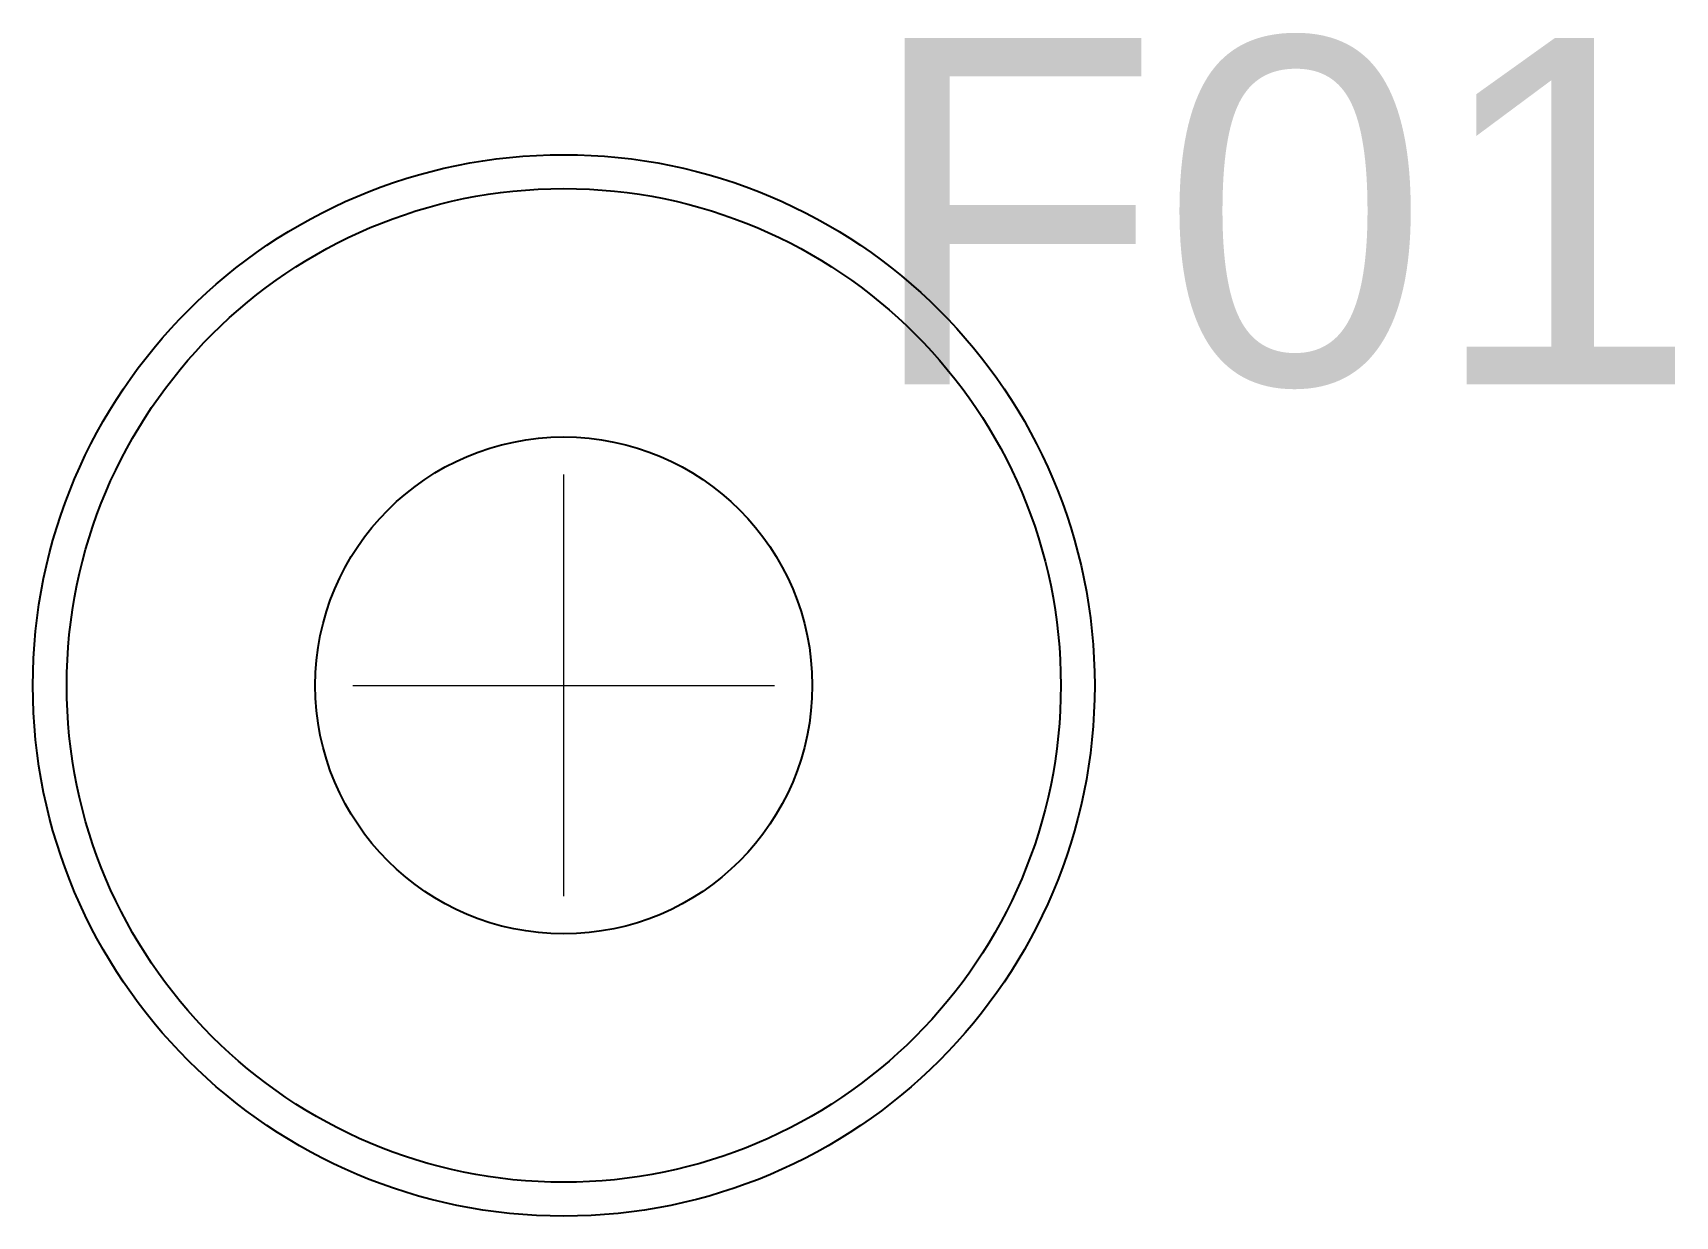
# Model space of a CAD drawing. Header units: millimetres. Extents: x 7 to 422, y 36 to 182.
# Drawn here: x 89.98 to 97.25, y 43.98 to 49.22 of the extents above; entities that cross this region are included whole.
import ezdxf

# ---------------------------------------------------------------- set-up
doc = ezdxf.new("R2010")
doc.units = ezdxf.units.MM
doc.header["$LTSCALE"] = 0.666667
doc.layers.add('ANNOTATIONS', color=7, linetype='CONTINUOUS', lineweight=18)
doc.layers.add('VISIBLE', color=7, linetype='CONTINUOUS', lineweight=25)
doc.styles.add('CJK', font='Arial Unicode.ttf')

msp = doc.modelspace()

# ---------------------------------------------------------------- linework, layer by layer
at = {"layer": 'ANNOTATIONS'}
for p, q in [((92.33333, 45.4), (92.33333, 47.26667)), ((91.4, 46.33333), (93.26667, 46.33333))]:
    msp.add_line(p, q, dxfattribs=at)
at = {"layer": 'VISIBLE'}
for radius in [2.35, 2.2, 1.1]:
    msp.add_circle((92.33333, 46.33333), radius, dxfattribs=at)

# ---------------------------------------------------------------- texts
at = {"layer": 'ANNOTATIONS', "style": 'CJK'}
msp.add_text('F01', height=1.533333, dxfattribs=at).set_placement((93.66667, 47.66667))

doc.saveas('drawing.dxf')
